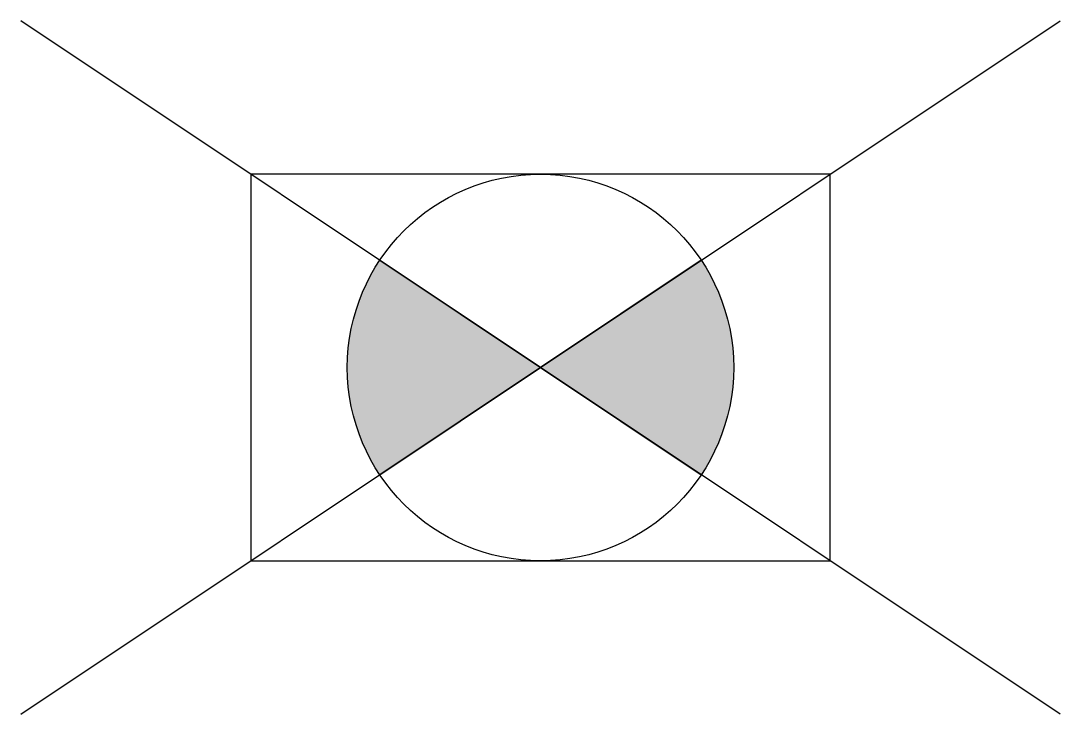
# Model space of a CAD drawing. Extents: x -2.82 to 2.82, y -1.88 to 1.88.
import ezdxf

# ---------------------------------------------------------------- set-up
doc = ezdxf.new("R2010")
doc.units = 0
doc.header["$LTSCALE"] = 0.2

msp = doc.modelspace()

# ---------------------------------------------------------------- hatches: boundary and pattern name
at = {"ltscale": 0.1}
for points in [[(-0.8737, 0.5824, 0.148069), (-1.05, 0, 0.148069), (-0.8737, -0.5824), (0, 0)], [(0, 0), (0.8737, -0.5824, 0.148069), (1.05, 0, 0.148069), (0.8737, 0.5824)]]:
    msp.add_hatch(color=256, dxfattribs=at).paths.add_polyline_path(points)

# ---------------------------------------------------------------- linework, layer by layer
for p, q in [((2.825, -1.8833), (-2.825, 1.8833)), ((-2.825, -1.8833), (2.825, 1.8833)), ((-0.8737, -0.5824), (0.8737, 0.5824))]:
    msp.add_line(p, q)
for p, q in [((0.8737, 0.5824), (-0.8737, -0.5824)), ((-0.8737, 0.5824), (0.8737, -0.5824))]:
    msp.add_line(p, q, dxfattribs=at)
at = {"flags": 128}
msp.add_lwpolyline([(-1.575, -1.05), (1.575, -1.05), (1.575, 1.05), (-1.575, 1.05)], close=True, dxfattribs=at)
at = {"ltscale": 0.1}
msp.add_circle((0, 0), 1.05, dxfattribs=at)

doc.saveas('drawing.dxf')
